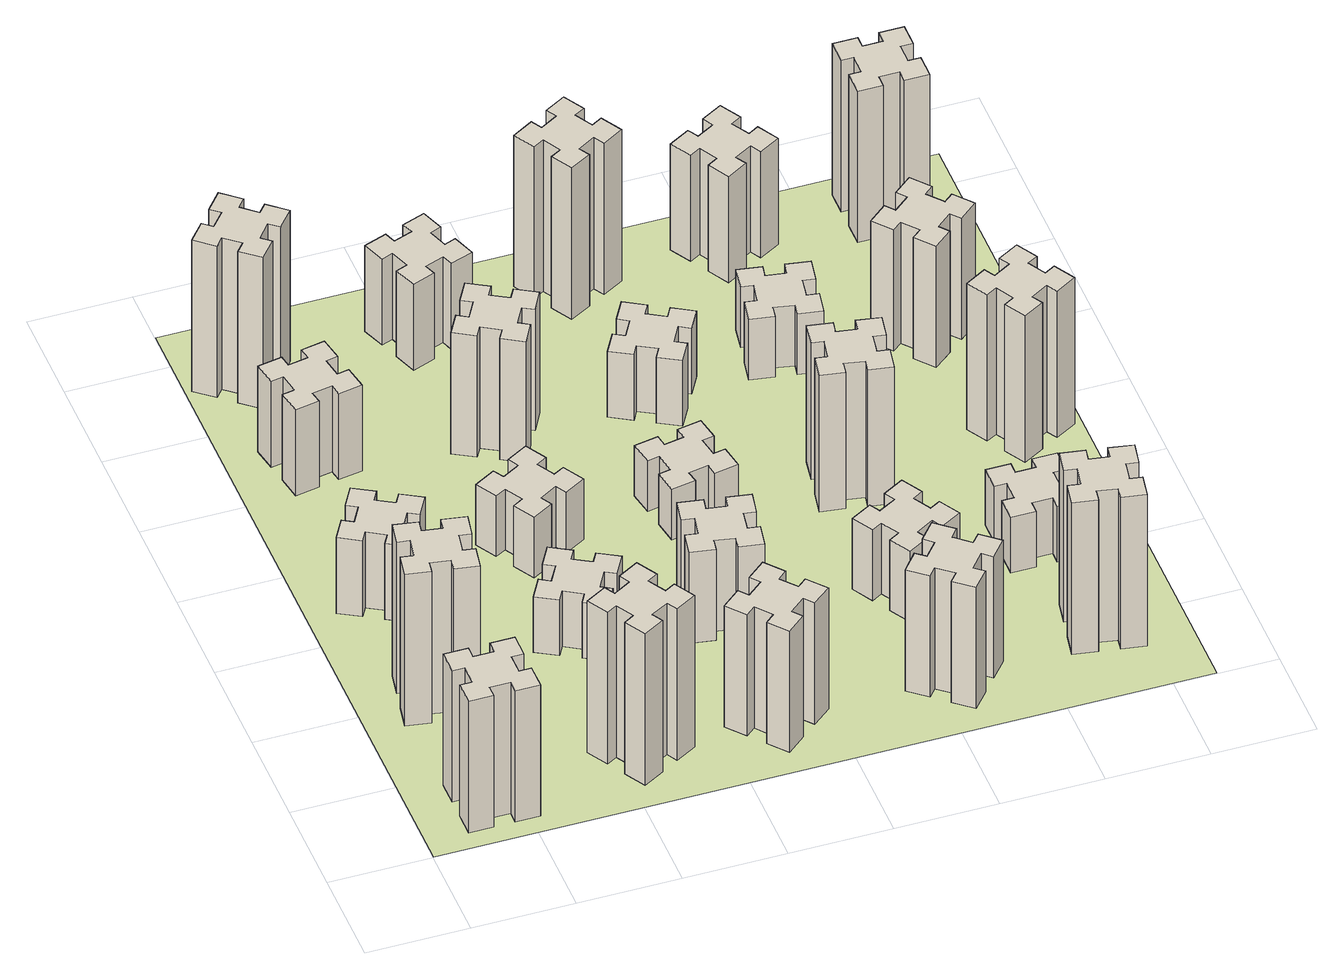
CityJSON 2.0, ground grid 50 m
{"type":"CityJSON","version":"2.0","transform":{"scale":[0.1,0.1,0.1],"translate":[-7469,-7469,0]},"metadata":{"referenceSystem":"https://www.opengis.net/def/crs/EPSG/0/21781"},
"CityObjects":{
"building1":{"type":"Building","attributes":{"class":"1000","function":"1000","usage":"1000","yearOfConstruction":2016,"roofType":"1000","measuredHeight":78,"storeysAboveGround":30,"storeysBelowGround":0},"geometry":[{"type":"Solid","lod":"1","boundaries":[[[[0,1,2,3,4,5,6,7,8,9,10,11,12,13,14,15,16,17,18,19]],[[17,16,20,21]],[[16,15,22,20]],[[15,14,23,22]],[[14,13,24,23]],[[13,12,25,24]],[[12,11,26,25]],[[11,10,27,26]],[[10,9,28,27]],[[9,8,29,28]],[[8,7,30,29]],[[7,6,31,30]],[[6,5,32,31]],[[5,4,33,32]],[[4,3,34,33]],[[3,2,35,34]],[[2,1,36,35]],[[1,0,37,36]],[[0,19,38,37]],[[19,18,39,38]],[[18,17,21,39]],[[24,25,26,27,28,29,30,31,32,33,34,35,36,37,38,39,21,20,22,23]]]]}]},
"building2":{"type":"Building","attributes":{"class":"1000","function":"1000","usage":"1000","yearOfConstruction":2016,"roofType":"1000","measuredHeight":90,"storeysAboveGround":30,"storeysBelowGround":0},"geometry":[{"type":"Solid","lod":"1","boundaries":[[[[40,41,42,43,44,45,46,47,48,49,50,51,52,53,54,55,56,57,58,59]],[[57,56,60,61]],[[56,55,62,60]],[[55,54,63,62]],[[54,53,64,63]],[[53,52,65,64]],[[52,51,66,65]],[[51,50,67,66]],[[50,49,68,67]],[[49,48,69,68]],[[48,47,70,69]],[[47,46,71,70]],[[46,45,72,71]],[[45,44,73,72]],[[44,43,74,73]],[[43,42,75,74]],[[42,41,76,75]],[[41,40,77,76]],[[40,59,78,77]],[[59,58,79,78]],[[58,57,61,79]],[[64,65,66,67,68,69,70,71,72,73,74,75,76,77,78,79,61,60,62,63]]]]}]},
"building3":{"type":"Building","attributes":{"class":"1000","function":"1000","usage":"1000","yearOfConstruction":2016,"roofType":"1000","measuredHeight":45,"storeysAboveGround":30,"storeysBelowGround":0},"geometry":[{"type":"Solid","lod":"1","boundaries":[[[[80,81,82,83,84,85,86,87,88,89,90,91,92,93,94,95,96,97,98,99]],[[97,96,100,101]],[[96,95,102,100]],[[95,94,103,102]],[[94,93,104,103]],[[93,92,105,104]],[[92,91,106,105]],[[91,90,107,106]],[[90,89,108,107]],[[89,88,109,108]],[[88,87,110,109]],[[87,86,111,110]],[[86,85,112,111]],[[85,84,113,112]],[[84,83,114,113]],[[83,82,115,114]],[[82,81,116,115]],[[81,80,117,116]],[[80,99,118,117]],[[99,98,119,118]],[[98,97,101,119]],[[104,105,106,107,108,109,110,111,112,113,114,115,116,117,118,119,101,100,102,103]]]]}]},
"building4":{"type":"Building","attributes":{"class":"1000","function":"1000","usage":"1000","yearOfConstruction":2016,"roofType":"1000","measuredHeight":51,"storeysAboveGround":30,"storeysBelowGround":0},"geometry":[{"type":"Solid","lod":"1","boundaries":[[[[120,121,122,123,124,125,126,127,128,129,130,131,132,133,134,135,136,137,138,139]],[[137,136,140,141]],[[136,135,142,140]],[[135,134,143,142]],[[134,133,144,143]],[[133,132,145,144]],[[132,131,146,145]],[[131,130,147,146]],[[130,129,148,147]],[[129,128,149,148]],[[128,127,150,149]],[[127,126,151,150]],[[126,125,152,151]],[[125,124,153,152]],[[124,123,154,153]],[[123,122,155,154]],[[122,121,156,155]],[[121,120,157,156]],[[120,139,158,157]],[[139,138,159,158]],[[138,137,141,159]],[[144,145,146,147,148,149,150,151,152,153,154,155,156,157,158,159,141,140,142,143]]]]}]},
"building5":{"type":"Building","attributes":{"class":"1000","function":"1000","usage":"1000","yearOfConstruction":2016,"roofType":"1000","measuredHeight":90,"storeysAboveGround":30,"storeysBelowGround":0},"geometry":[{"type":"Solid","lod":"1","boundaries":[[[[160,161,162,163,164,165,166,167,168,169,170,171,172,173,174,175,176,177,178,179]],[[177,176,180,181]],[[176,175,182,180]],[[175,174,183,182]],[[174,173,184,183]],[[173,172,185,184]],[[172,171,186,185]],[[171,170,187,186]],[[170,169,188,187]],[[169,168,189,188]],[[168,167,190,189]],[[167,166,191,190]],[[166,165,192,191]],[[165,164,193,192]],[[164,163,194,193]],[[163,162,195,194]],[[162,161,196,195]],[[161,160,197,196]],[[160,179,198,197]],[[179,178,199,198]],[[178,177,181,199]],[[184,185,186,187,188,189,190,191,192,193,194,195,196,197,198,199,181,180,182,183]]]]}]},
"building6":{"type":"Building","attributes":{"class":"1000","function":"1000","usage":"1000","yearOfConstruction":2016,"roofType":"1000","measuredHeight":90,"storeysAboveGround":30,"storeysBelowGround":0},"geometry":[{"type":"Solid","lod":"1","boundaries":[[[[200,201,202,203,204,205,206,207,208,209,210,211,212,213,214,215,216,217,218,219]],[[217,216,220,221]],[[216,215,222,220]],[[215,214,223,222]],[[214,213,224,223]],[[213,212,225,224]],[[212,211,226,225]],[[211,210,227,226]],[[210,209,228,227]],[[209,208,229,228]],[[208,207,230,229]],[[207,206,231,230]],[[206,205,232,231]],[[205,204,233,232]],[[204,203,234,233]],[[203,202,235,234]],[[202,201,236,235]],[[201,200,237,236]],[[200,219,238,237]],[[219,218,239,238]],[[218,217,221,239]],[[224,225,226,227,228,229,230,231,232,233,234,235,236,237,238,239,221,220,222,223]]]]}]},
"building7":{"type":"Building","attributes":{"class":"1000","function":"1000","usage":"1000","yearOfConstruction":2016,"roofType":"1000","measuredHeight":33,"storeysAboveGround":30,"storeysBelowGround":0},"geometry":[{"type":"Solid","lod":"1","boundaries":[[[[240,241,242,243,244,245,246,247,248,249,250,251,252,253,254,255,256,257,258,259]],[[257,256,260,261]],[[256,255,262,260]],[[255,254,263,262]],[[254,253,264,263]],[[253,252,265,264]],[[252,251,266,265]],[[251,250,267,266]],[[250,249,268,267]],[[249,248,269,268]],[[248,247,270,269]],[[247,246,271,270]],[[246,245,272,271]],[[245,244,273,272]],[[244,243,274,273]],[[243,242,275,274]],[[242,241,276,275]],[[241,240,277,276]],[[240,259,278,277]],[[259,258,279,278]],[[258,257,261,279]],[[264,265,266,267,268,269,270,271,272,273,274,275,276,277,278,279,261,260,262,263]]]]}]},
"building8":{"type":"Building","attributes":{"class":"1000","function":"1000","usage":"1000","yearOfConstruction":2016,"roofType":"1000","measuredHeight":36,"storeysAboveGround":30,"storeysBelowGround":0},"geometry":[{"type":"Solid","lod":"1","boundaries":[[[[280,281,282,283,284,285,286,287,288,289,290,291,292,293,294,295,296,297,298,299]],[[297,296,300,301]],[[296,295,302,300]],[[295,294,303,302]],[[294,293,304,303]],[[293,292,305,304]],[[292,291,306,305]],[[291,290,307,306]],[[290,289,308,307]],[[289,288,309,308]],[[288,287,310,309]],[[287,286,311,310]],[[286,285,312,311]],[[285,284,313,312]],[[284,283,314,313]],[[283,282,315,314]],[[282,281,316,315]],[[281,280,317,316]],[[280,299,318,317]],[[299,298,319,318]],[[298,297,301,319]],[[304,305,306,307,308,309,310,311,312,313,314,315,316,317,318,319,301,300,302,303]]]]}]},
"building9":{"type":"Building","attributes":{"class":"1000","function":"1000","usage":"1000","yearOfConstruction":2016,"roofType":"1000","measuredHeight":72,"storeysAboveGround":30,"storeysBelowGround":0},"geometry":[{"type":"Solid","lod":"1","boundaries":[[[[320,321,322,323,324,325,326,327,328,329,330,331,332,333,334,335,336,337,338,339]],[[337,336,340,341]],[[336,335,342,340]],[[335,334,343,342]],[[334,333,344,343]],[[333,332,345,344]],[[332,331,346,345]],[[331,330,347,346]],[[330,329,348,347]],[[329,328,349,348]],[[328,327,350,349]],[[327,326,351,350]],[[326,325,352,351]],[[325,324,353,352]],[[324,323,354,353]],[[323,322,355,354]],[[322,321,356,355]],[[321,320,357,356]],[[320,339,358,357]],[[339,338,359,358]],[[338,337,341,359]],[[344,345,346,347,348,349,350,351,352,353,354,355,356,357,358,359,341,340,342,343]]]]}]},
"building10":{"type":"Building","attributes":{"class":"1000","function":"1000","usage":"1000","yearOfConstruction":2016,"roofType":"1000","measuredHeight":72,"storeysAboveGround":30,"storeysBelowGround":0},"geometry":[{"type":"Solid","lod":"1","boundaries":[[[[360,361,362,363,364,365,366,367,368,369,370,371,372,373,374,375,376,377,378,379]],[[377,376,380,381]],[[376,375,382,380]],[[375,374,383,382]],[[374,373,384,383]],[[373,372,385,384]],[[372,371,386,385]],[[371,370,387,386]],[[370,369,388,387]],[[369,368,389,388]],[[368,367,390,389]],[[367,366,391,390]],[[366,365,392,391]],[[365,364,393,392]],[[364,363,394,393]],[[363,362,395,394]],[[362,361,396,395]],[[361,360,397,396]],[[360,379,398,397]],[[379,378,399,398]],[[378,377,381,399]],[[384,385,386,387,388,389,390,391,392,393,394,395,396,397,398,399,381,380,382,383]]]]}]},
"building11":{"type":"Building","attributes":{"class":"1000","function":"1000","usage":"1000","yearOfConstruction":2016,"roofType":"1000","measuredHeight":54,"storeysAboveGround":30,"storeysBelowGround":0},"geometry":[{"type":"Solid","lod":"1","boundaries":[[[[400,401,402,403,404,405,406,407,408,409,410,411,412,413,414,415,416,417,418,419]],[[417,416,420,421]],[[416,415,422,420]],[[415,414,423,422]],[[414,413,424,423]],[[413,412,425,424]],[[412,411,426,425]],[[411,410,427,426]],[[410,409,428,427]],[[409,408,429,428]],[[408,407,430,429]],[[407,406,431,430]],[[406,405,432,431]],[[405,404,433,432]],[[404,403,434,433]],[[403,402,435,434]],[[402,401,436,435]],[[401,400,437,436]],[[400,419,438,437]],[[419,418,439,438]],[[418,417,421,439]],[[424,425,426,427,428,429,430,431,432,433,434,435,436,437,438,439,421,420,422,423]]]]}]},
"building12":{"type":"Building","attributes":{"class":"1000","function":"1000","usage":"1000","yearOfConstruction":2016,"roofType":"1000","measuredHeight":51,"storeysAboveGround":30,"storeysBelowGround":0},"geometry":[{"type":"Solid","lod":"1","boundaries":[[[[440,441,442,443,444,445,446,447,448,449,450,451,452,453,454,455,456,457,458,459]],[[457,456,460,461]],[[456,455,462,460]],[[455,454,463,462]],[[454,453,464,463]],[[453,452,465,464]],[[452,451,466,465]],[[451,450,467,466]],[[450,449,468,467]],[[449,448,469,468]],[[448,447,470,469]],[[447,446,471,470]],[[446,445,472,471]],[[445,444,473,472]],[[444,443,474,473]],[[443,442,475,474]],[[442,441,476,475]],[[441,440,477,476]],[[440,459,478,477]],[[459,458,479,478]],[[458,457,461,479]],[[464,465,466,467,468,469,470,471,472,473,474,475,476,477,478,479,461,460,462,463]]]]}]},
"building13":{"type":"Building","attributes":{"class":"1000","function":"1000","usage":"1000","yearOfConstruction":2016,"roofType":"1000","measuredHeight":30,"storeysAboveGround":30,"storeysBelowGround":0},"geometry":[{"type":"Solid","lod":"1","boundaries":[[[[480,481,482,483,484,485,486,487,488,489,490,491,492,493,494,495,496,497,498,499]],[[497,496,500,501]],[[496,495,502,500]],[[495,494,503,502]],[[494,493,504,503]],[[493,492,505,504]],[[492,491,506,505]],[[491,490,507,506]],[[490,489,508,507]],[[489,488,509,508]],[[488,487,510,509]],[[487,486,511,510]],[[486,485,512,511]],[[485,484,513,512]],[[484,483,514,513]],[[483,482,515,514]],[[482,481,516,515]],[[481,480,517,516]],[[480,499,518,517]],[[499,498,519,518]],[[498,497,501,519]],[[504,505,506,507,508,509,510,511,512,513,514,515,516,517,518,519,501,500,502,503]]]]}]},
"building14":{"type":"Building","attributes":{"class":"1000","function":"1000","usage":"1000","yearOfConstruction":2016,"roofType":"1000","measuredHeight":72,"storeysAboveGround":30,"storeysBelowGround":0},"geometry":[{"type":"Solid","lod":"1","boundaries":[[[[520,521,522,523,524,525,526,527,528,529,530,531,532,533,534,535,536,537,538,539]],[[537,536,540,541]],[[536,535,542,540]],[[535,534,543,542]],[[534,533,544,543]],[[533,532,545,544]],[[532,531,546,545]],[[531,530,547,546]],[[530,529,548,547]],[[529,528,549,548]],[[528,527,550,549]],[[527,526,551,550]],[[526,525,552,551]],[[525,524,553,552]],[[524,523,554,553]],[[523,522,555,554]],[[522,521,556,555]],[[521,520,557,556]],[[520,539,558,557]],[[539,538,559,558]],[[538,537,541,559]],[[544,545,546,547,548,549,550,551,552,553,554,555,556,557,558,559,541,540,542,543]]]]}]},
"building15":{"type":"Building","attributes":{"class":"1000","function":"1000","usage":"1000","yearOfConstruction":2016,"roofType":"1000","measuredHeight":39,"storeysAboveGround":30,"storeysBelowGround":0},"geometry":[{"type":"Solid","lod":"1","boundaries":[[[[560,561,562,563,564,565,566,567,568,569,570,571,572,573,574,575,576,577,578,579]],[[577,576,580,581]],[[576,575,582,580]],[[575,574,583,582]],[[574,573,584,583]],[[573,572,585,584]],[[572,571,586,585]],[[571,570,587,586]],[[570,569,588,587]],[[569,568,589,588]],[[568,567,590,589]],[[567,566,591,590]],[[566,565,592,591]],[[565,564,593,592]],[[564,563,594,593]],[[563,562,595,594]],[[562,561,596,595]],[[561,560,597,596]],[[560,579,598,597]],[[579,578,599,598]],[[578,577,581,599]],[[584,585,586,587,588,589,590,591,592,593,594,595,596,597,598,599,581,580,582,583]]]]}]},
"building16":{"type":"Building","attributes":{"class":"1000","function":"1000","usage":"1000","yearOfConstruction":2016,"roofType":"1000","measuredHeight":90,"storeysAboveGround":30,"storeysBelowGround":0},"geometry":[{"type":"Solid","lod":"1","boundaries":[[[[600,601,602,603,604,605,606,607,608,609,610,611,612,613,614,615,616,617,618,619]],[[617,616,620,621]],[[616,615,622,620]],[[615,614,623,622]],[[614,613,624,623]],[[613,612,625,624]],[[612,611,626,625]],[[611,610,627,626]],[[610,609,628,627]],[[609,608,629,628]],[[608,607,630,629]],[[607,606,631,630]],[[606,605,632,631]],[[605,604,633,632]],[[604,603,634,633]],[[603,602,635,634]],[[602,601,636,635]],[[601,600,637,636]],[[600,619,638,637]],[[619,618,639,638]],[[618,617,621,639]],[[624,625,626,627,628,629,630,631,632,633,634,635,636,637,638,639,621,620,622,623]]]]}]},
"building17":{"type":"Building","attributes":{"class":"1000","function":"1000","usage":"1000","yearOfConstruction":2016,"roofType":"1000","measuredHeight":42,"storeysAboveGround":30,"storeysBelowGround":0},"geometry":[{"type":"Solid","lod":"1","boundaries":[[[[640,641,642,643,644,645,646,647,648,649,650,651,652,653,654,655,656,657,658,659]],[[657,656,660,661]],[[656,655,662,660]],[[655,654,663,662]],[[654,653,664,663]],[[653,652,665,664]],[[652,651,666,665]],[[651,650,667,666]],[[650,649,668,667]],[[649,648,669,668]],[[648,647,670,669]],[[647,646,671,670]],[[646,645,672,671]],[[645,644,673,672]],[[644,643,674,673]],[[643,642,675,674]],[[642,641,676,675]],[[641,640,677,676]],[[640,659,678,677]],[[659,658,679,678]],[[658,657,661,679]],[[664,665,666,667,668,669,670,671,672,673,674,675,676,677,678,679,661,660,662,663]]]]}]},
"building18":{"type":"Building","attributes":{"class":"1000","function":"1000","usage":"1000","yearOfConstruction":2016,"roofType":"1000","measuredHeight":81,"storeysAboveGround":30,"storeysBelowGround":0},"geometry":[{"type":"Solid","lod":"1","boundaries":[[[[680,681,682,683,684,685,686,687,688,689,690,691,692,693,694,695,696,697,698,699]],[[697,696,700,701]],[[696,695,702,700]],[[695,694,703,702]],[[694,693,704,703]],[[693,692,705,704]],[[692,691,706,705]],[[691,690,707,706]],[[690,689,708,707]],[[689,688,709,708]],[[688,687,710,709]],[[687,686,711,710]],[[686,685,712,711]],[[685,684,713,712]],[[684,683,714,713]],[[683,682,715,714]],[[682,681,716,715]],[[681,680,717,716]],[[680,699,718,717]],[[699,698,719,718]],[[698,697,701,719]],[[704,705,706,707,708,709,710,711,712,713,714,715,716,717,718,719,701,700,702,703]]]]}]},
"building19":{"type":"Building","attributes":{"class":"1000","function":"1000","usage":"1000","yearOfConstruction":2016,"roofType":"1000","measuredHeight":36,"storeysAboveGround":30,"storeysBelowGround":0},"geometry":[{"type":"Solid","lod":"1","boundaries":[[[[720,721,722,723,724,725,726,727,728,729,730,731,732,733,734,735,736,737,738,739]],[[737,736,740,741]],[[736,735,742,740]],[[735,734,743,742]],[[734,733,744,743]],[[733,732,745,744]],[[732,731,746,745]],[[731,730,747,746]],[[730,729,748,747]],[[729,728,749,748]],[[728,727,750,749]],[[727,726,751,750]],[[726,725,752,751]],[[725,724,753,752]],[[724,723,754,753]],[[723,722,755,754]],[[722,721,756,755]],[[721,720,757,756]],[[720,739,758,757]],[[739,738,759,758]],[[738,737,741,759]],[[744,745,746,747,748,749,750,751,752,753,754,755,756,757,758,759,741,740,742,743]]]]}]},
"building20":{"type":"Building","attributes":{"class":"1000","function":"1000","usage":"1000","yearOfConstruction":2016,"roofType":"1000","measuredHeight":90,"storeysAboveGround":30,"storeysBelowGround":0},"geometry":[{"type":"Solid","lod":"1","boundaries":[[[[760,761,762,763,764,765,766,767,768,769,770,771,772,773,774,775,776,777,778,779]],[[777,776,780,781]],[[776,775,782,780]],[[775,774,783,782]],[[774,773,784,783]],[[773,772,785,784]],[[772,771,786,785]],[[771,770,787,786]],[[770,769,788,787]],[[769,768,789,788]],[[768,767,790,789]],[[767,766,791,790]],[[766,765,792,791]],[[765,764,793,792]],[[764,763,794,793]],[[763,762,795,794]],[[762,761,796,795]],[[761,760,797,796]],[[760,779,798,797]],[[779,778,799,798]],[[778,777,781,799]],[[784,785,786,787,788,789,790,791,792,793,794,795,796,797,798,799,781,780,782,783]]]]}]},
"building21":{"type":"Building","attributes":{"class":"1000","function":"1000","usage":"1000","yearOfConstruction":2016,"roofType":"1000","measuredHeight":33,"storeysAboveGround":30,"storeysBelowGround":0},"geometry":[{"type":"Solid","lod":"1","boundaries":[[[[800,801,802,803,804,805,806,807,808,809,810,811,812,813,814,815,816,817,818,819]],[[817,816,820,821]],[[816,815,822,820]],[[815,814,823,822]],[[814,813,824,823]],[[813,812,825,824]],[[812,811,826,825]],[[811,810,827,826]],[[810,809,828,827]],[[809,808,829,828]],[[808,807,830,829]],[[807,806,831,830]],[[806,805,832,831]],[[805,804,833,832]],[[804,803,834,833]],[[803,802,835,834]],[[802,801,836,835]],[[801,800,837,836]],[[800,819,838,837]],[[819,818,839,838]],[[818,817,821,839]],[[824,825,826,827,828,829,830,831,832,833,834,835,836,837,838,839,821,820,822,823]]]]}]},
"building22":{"type":"Building","attributes":{"class":"1000","function":"1000","usage":"1000","yearOfConstruction":2016,"roofType":"1000","measuredHeight":63,"storeysAboveGround":30,"storeysBelowGround":0},"geometry":[{"type":"Solid","lod":"1","boundaries":[[[[840,841,842,843,844,845,846,847,848,849,850,851,852,853,854,855,856,857,858,859]],[[857,856,860,861]],[[856,855,862,860]],[[855,854,863,862]],[[854,853,864,863]],[[853,852,865,864]],[[852,851,866,865]],[[851,850,867,866]],[[850,849,868,867]],[[849,848,869,868]],[[848,847,870,869]],[[847,846,871,870]],[[846,845,872,871]],[[845,844,873,872]],[[844,843,874,873]],[[843,842,875,874]],[[842,841,876,875]],[[841,840,877,876]],[[840,859,878,877]],[[859,858,879,878]],[[858,857,861,879]],[[864,865,866,867,868,869,870,871,872,873,874,875,876,877,878,879,861,860,862,863]]]]}]},
"building23":{"type":"Building","attributes":{"class":"1000","function":"1000","usage":"1000","yearOfConstruction":2016,"roofType":"1000","measuredHeight":87,"storeysAboveGround":30,"storeysBelowGround":0},"geometry":[{"type":"Solid","lod":"1","boundaries":[[[[880,881,882,883,884,885,886,887,888,889,890,891,892,893,894,895,896,897,898,899]],[[897,896,900,901]],[[896,895,902,900]],[[895,894,903,902]],[[894,893,904,903]],[[893,892,905,904]],[[892,891,906,905]],[[891,890,907,906]],[[890,889,908,907]],[[889,888,909,908]],[[888,887,910,909]],[[887,886,911,910]],[[886,885,912,911]],[[885,884,913,912]],[[884,883,914,913]],[[883,882,915,914]],[[882,881,916,915]],[[881,880,917,916]],[[880,899,918,917]],[[899,898,919,918]],[[898,897,901,919]],[[904,905,906,907,908,909,910,911,912,913,914,915,916,917,918,919,901,900,902,903]]]]}]},
"building24":{"type":"Building","attributes":{"class":"1000","function":"1000","usage":"1000","yearOfConstruction":2016,"roofType":"1000","measuredHeight":72,"storeysAboveGround":30,"storeysBelowGround":0},"geometry":[{"type":"Solid","lod":"1","boundaries":[[[[920,921,922,923,924,925,926,927,928,929,930,931,932,933,934,935,936,937,938,939]],[[937,936,940,941]],[[936,935,942,940]],[[935,934,943,942]],[[934,933,944,943]],[[933,932,945,944]],[[932,931,946,945]],[[931,930,947,946]],[[930,929,948,947]],[[929,928,949,948]],[[928,927,950,949]],[[927,926,951,950]],[[926,925,952,951]],[[925,924,953,952]],[[924,923,954,953]],[[923,922,955,954]],[[922,921,956,955]],[[921,920,957,956]],[[920,939,958,957]],[[939,938,959,958]],[[938,937,941,959]],[[944,945,946,947,948,949,950,951,952,953,954,955,956,957,958,959,941,940,942,943]]]]}]},
"building25":{"type":"Building","attributes":{"class":"1000","function":"1000","usage":"1000","yearOfConstruction":2016,"roofType":"1000","measuredHeight":90,"storeysAboveGround":30,"storeysBelowGround":0},"geometry":[{"type":"Solid","lod":"1","boundaries":[[[[960,961,962,963,964,965,966,967,968,969,970,971,972,973,974,975,976,977,978,979]],[[977,976,980,981]],[[976,975,982,980]],[[975,974,983,982]],[[974,973,984,983]],[[973,972,985,984]],[[972,971,986,985]],[[971,970,987,986]],[[970,969,988,987]],[[969,968,989,988]],[[968,967,990,989]],[[967,966,991,990]],[[966,965,992,991]],[[965,964,993,992]],[[964,963,994,993]],[[963,962,995,994]],[[962,961,996,995]],[[961,960,997,996]],[[960,979,998,997]],[[979,978,999,998]],[[978,977,981,999]],[[984,985,986,987,988,989,990,991,992,993,994,995,996,997,998,999,981,980,982,983]]]]}]},
"landuse1":{"type":"LandUse","attributes":{"name":"plot1","function":"1010"},"geometry":[{"type":"MultiSurface","lod":"1","boundaries":[[[1000,1001,1002,1003]]]}]}
},
"vertices":[
[265,325,0],[265,225,0],[205,225,0],[205,105,0],[325,105,0],[325,165,0],[425,165,0],[425,105,0],[545,105,0],[545,225,0],[485,225,0],[485,325,0],[545,325,0],[545,445,0],[425,445,0],[425,385,0],[325,385,0],[325,445,0],[205,445,0],[205,325,0],[325,385,780],[325,445,780],[425,385,780],[425,445,780],[545,445,780],[545,325,780],[485,325,780],[485,225,780],[545,225,780],[545,105,780],[425,105,780],[425,165,780],[325,165,780],[325,105,780],[205,105,780],[205,225,780],[265,225,780],[265,325,780],[205,325,780],[205,445,780],
[307,916,0],[405,898,0],[395,839,0],[513,818,0],[534,937,0],[475,947,0],[492,1045,0],[551,1035,0],[572,1153,0],[454,1174,0],[444,1115,0],[345,1132,0],[356,1191,0],[237,1212,0],[217,1094,0],[276,1084,0],[258,985,0],[199,996,0],[178,877,0],[297,857,0],[258,985,900],[199,996,900],[276,1084,900],[217,1094,900],[237,1212,900],[356,1191,900],[345,1132,900],[444,1115,900],[454,1174,900],[572,1153,900],[551,1035,900],[492,1045,900],[475,947,900],[534,937,900],[513,818,900],[395,839,900],[405,898,900],[307,916,900],[297,857,900],[178,877,900],
[474,1826,0],[387,1876,0],[417,1928,0],[313,1988,0],[253,1884,0],[305,1854,0],[255,1767,0],[203,1797,0],[143,1693,0],[247,1633,0],[277,1685,0],[364,1635,0],[334,1583,0],[438,1523,0],[498,1627,0],[446,1657,0],[496,1744,0],[548,1714,0],[608,1818,0],[504,1878,0],[496,1744,450],[548,1714,450],[446,1657,450],[498,1627,450],[438,1523,450],[334,1583,450],[364,1635,450],[277,1685,450],[247,1633,450],[143,1693,450],[203,1797,450],[255,1767,450],[305,1854,450],[253,1884,450],[313,1988,450],[417,1928,450],[387,1876,450],[474,1826,450],[504,1878,450],[608,1818,450],
[405,2812,0],[307,2795,0],[297,2854,0],[178,2833,0],[199,2715,0],[258,2725,0],[276,2627,0],[217,2617,0],[237,2498,0],[356,2519,0],[345,2578,0],[444,2596,0],[454,2537,0],[572,2557,0],[551,2676,0],[492,2665,0],[475,2764,0],[534,2774,0],[513,2892,0],[395,2871,0],[475,2764,510],[534,2774,510],[492,2665,510],[551,2676,510],[572,2557,510],[454,2537,510],[444,2596,510],[345,2578,510],[356,2519,510],[237,2498,510],[217,2617,510],[276,2627,510],[258,2725,510],[199,2715,510],[178,2833,510],[297,2854,510],[307,2795,510],[405,2812,510],[395,2871,510],[513,2892,510],
[1127,255,0],[1214,305,0],[1244,253,0],[1348,313,0],[1288,417,0],[1236,387,0],[1186,474,0],[1238,504,0],[1178,608,0],[1074,548,0],[1104,496,0],[1017,446,0],[987,498,0],[883,438,0],[943,334,0],[995,364,0],[1045,277,0],[993,247,0],[1053,143,0],[1157,203,0],[1045,277,900],[993,247,900],[995,364,900],[943,334,900],[883,438,900],[987,498,900],[1017,446,900],[1104,496,900],[1074,548,900],[1178,608,900],[1238,504,900],[1186,474,900],[1236,387,900],[1288,417,900],[1348,313,900],[1244,253,900],[1214,305,900],[1127,255,900],[1157,203,900],[1053,143,900],
[384,3387,0],[308,3452,0],[346,3498,0],[254,3575,0],[177,3483,0],[223,3444,0],[159,3368,0],[113,3406,0],[36,3314,0],[128,3237,0],[166,3283,0],[243,3219,0],[204,3173,0],[296,3096,0],[373,3188,0],[327,3226,0],[392,3303,0],[438,3264,0],[515,3356,0],[423,3433,0],[392,3303,900],[438,3264,900],[327,3226,900],[373,3188,900],[296,3096,900],[204,3173,900],[243,3219,900],[166,3283,900],[128,3237,900],[36,3314,900],[113,3406,900],[159,3368,900],[223,3444,900],[177,3483,900],[254,3575,900],[346,3498,900],[308,3452,900],[384,3387,900],[423,3433,900],[515,3356,900],
[1186,1117,0],[1236,1204,0],[1288,1174,0],[1348,1278,0],[1244,1338,0],[1214,1286,0],[1127,1336,0],[1157,1388,0],[1053,1448,0],[993,1344,0],[1045,1314,0],[995,1227,0],[943,1257,0],[883,1153,0],[987,1093,0],[1017,1145,0],[1104,1095,0],[1074,1043,0],[1178,983,0],[1238,1087,0],[1104,1095,330],[1074,1043,330],[1017,1145,330],[987,1093,330],[883,1153,330],[943,1257,330],[995,1227,330],[1045,1314,330],[993,1344,330],[1053,1448,330],[1157,1388,330],[1127,1336,330],[1214,1286,330],[1244,1338,330],[1348,1278,330],[1288,1174,330],[1236,1204,330],[1186,1117,330],[1238,1087,330],[1178,983,330],
[1236,1867,0],[1186,1954,0],[1238,1984,0],[1178,2088,0],[1074,2028,0],[1104,1976,0],[1017,1926,0],[987,1978,0],[883,1918,0],[943,1814,0],[995,1844,0],[1045,1757,0],[993,1727,0],[1053,1623,0],[1157,1683,0],[1127,1735,0],[1214,1785,0],[1244,1733,0],[1348,1793,0],[1288,1897,0],[1214,1785,360],[1244,1733,360],[1127,1735,360],[1157,1683,360],[1053,1623,360],[993,1727,360],[1045,1757,360],[995,1844,360],[943,1814,360],[883,1918,360],[987,1978,360],[1017,1926,360],[1104,1976,360],[1074,2028,360],[1178,2088,360],[1238,1984,360],[1186,1954,360],[1236,1867,360],[1288,1897,360],[1348,1793,360],
[1639,343,0],[1703,266,0],[1657,228,0],[1734,136,0],[1826,213,0],[1788,259,0],[1864,323,0],[1903,277,0],[1995,354,0],[1918,446,0],[1872,408,0],[1807,484,0],[1853,523,0],[1776,615,0],[1684,538,0],[1723,492,0],[1646,427,0],[1608,473,0],[1516,396,0],[1593,304,0],[1646,427,720],[1608,473,720],[1723,492,720],[1684,538,720],[1776,615,720],[1853,523,720],[1807,484,720],[1872,408,720],[1918,446,720],[1995,354,720],[1903,277,720],[1864,323,720],[1788,259,720],[1826,213,720],[1734,136,720],[1657,228,720],[1703,266,720],[1639,343,720],[1593,304,720],[1516,396,720],
[1314,2666,0],[1227,2716,0],[1257,2768,0],[1153,2828,0],[1093,2724,0],[1145,2694,0],[1095,2607,0],[1043,2637,0],[983,2533,0],[1087,2473,0],[1117,2525,0],[1204,2475,0],[1174,2423,0],[1278,2363,0],[1338,2467,0],[1286,2497,0],[1336,2584,0],[1388,2554,0],[1448,2658,0],[1344,2718,0],[1336,2584,720],[1388,2554,720],[1286,2497,720],[1338,2467,720],[1278,2363,720],[1174,2423,720],[1204,2475,720],[1117,2525,720],[1087,2473,720],[983,2533,720],[1043,2637,720],[1095,2607,720],[1145,2694,720],[1093,2724,720],[1153,2828,720],[1257,2768,720],[1227,2716,720],[1314,2666,720],[1344,2718,720],[1448,2658,720],
[1855,1047,0],[1872,1145,0],[1931,1135,0],[1952,1253,0],[1834,1274,0],[1824,1215,0],[1725,1232,0],[1736,1291,0],[1617,1312,0],[1597,1194,0],[1656,1184,0],[1638,1085,0],[1579,1096,0],[1558,977,0],[1677,957,0],[1687,1016,0],[1785,998,0],[1775,939,0],[1893,918,0],[1914,1037,0],[1785,998,540],[1775,939,540],[1687,1016,540],[1677,957,540],[1558,977,540],[1579,1096,540],[1638,1085,540],[1656,1184,540],[1597,1194,540],[1617,1312,540],[1736,1291,540],[1725,1232,540],[1824,1215,540],[1834,1274,540],[1952,1253,540],[1931,1135,540],[1872,1145,540],[1855,1047,540],[1914,1037,540],[1893,918,540],
[1125,3456,0],[1031,3422,0],[1010,3478,0],[897,3437,0],[939,3324,0],[995,3345,0],[1029,3251,0],[973,3230,0],[1014,3117,0],[1127,3159,0],[1106,3215,0],[1200,3249,0],[1220,3193,0],[1333,3234,0],[1292,3347,0],[1236,3326,0],[1202,3420,0],[1258,3440,0],[1217,3553,0],[1104,3512,0],[1202,3420,510],[1258,3440,510],[1236,3326,510],[1292,3347,510],[1333,3234,510],[1220,3193,510],[1200,3249,510],[1106,3215,510],[1127,3159,510],[1014,3117,510],[973,3230,510],[1029,3251,510],[995,3345,510],[939,3324,510],[897,3437,510],[1010,3478,510],[1031,3422,510],[1125,3456,510],[1104,3512,510],[1217,3553,510],
[1972,1825,0],[1955,1924,0],[2014,1934,0],[1993,2052,0],[1875,2031,0],[1885,1972,0],[1787,1955,0],[1777,2014,0],[1658,1993,0],[1679,1875,0],[1738,1885,0],[1756,1787,0],[1697,1777,0],[1717,1658,0],[1836,1679,0],[1825,1738,0],[1924,1756,0],[1934,1697,0],[2052,1717,0],[2031,1836,0],[1924,1756,300],[1934,1697,300],[1825,1738,300],[1836,1679,300],[1717,1658,300],[1697,1777,300],[1756,1787,300],[1738,1885,300],[1679,1875,300],[1658,1993,300],[1777,2014,300],[1787,1955,300],[1885,1972,300],[1875,2031,300],[1993,2052,300],[2014,1934,300],[1955,1924,300],[1972,1825,300],[2031,1836,300],[2052,1717,300],
[2486,323,0],[2563,259,0],[2524,213,0],[2616,136,0],[2693,228,0],[2647,266,0],[2712,343,0],[2758,304,0],[2835,396,0],[2743,473,0],[2704,427,0],[2628,492,0],[2666,538,0],[2574,615,0],[2497,523,0],[2543,484,0],[2479,408,0],[2433,446,0],[2356,354,0],[2448,277,0],[2479,408,720],[2433,446,720],[2543,484,720],[2497,523,720],[2574,615,720],[2666,538,720],[2628,492,720],[2704,427,720],[2743,473,720],[2835,396,720],[2758,304,720],[2712,343,720],[2647,266,720],[2693,228,720],[2616,136,720],[2524,213,720],[2563,259,720],[2486,323,720],[2448,277,720],[2356,354,720],
[2026,2497,0],[2076,2584,0],[2128,2554,0],[2188,2658,0],[2084,2718,0],[2054,2666,0],[1967,2716,0],[1997,2768,0],[1893,2828,0],[1833,2724,0],[1885,2694,0],[1835,2607,0],[1783,2637,0],[1723,2533,0],[1827,2473,0],[1857,2525,0],[1944,2475,0],[1914,2423,0],[2018,2363,0],[2078,2467,0],[1944,2475,390],[1914,2423,390],[1857,2525,390],[1827,2473,390],[1723,2533,390],[1783,2637,390],[1835,2607,390],[1885,2694,390],[1833,2724,390],[1893,2828,390],[1997,2768,390],[1967,2716,390],[2054,2666,390],[2084,2718,390],[2188,2658,390],[2128,2554,390],[2076,2584,390],[2026,2497,390],[2078,2467,390],[2018,2363,390],
[1844,3556,0],[1757,3506,0],[1727,3558,0],[1623,3498,0],[1683,3394,0],[1735,3424,0],[1785,3337,0],[1733,3307,0],[1793,3203,0],[1897,3263,0],[1867,3315,0],[1954,3365,0],[1984,3313,0],[2088,3373,0],[2028,3477,0],[1976,3447,0],[1926,3534,0],[1978,3564,0],[1918,3668,0],[1814,3608,0],[1926,3534,900],[1978,3564,900],[1976,3447,900],[2028,3477,900],[2088,3373,900],[1984,3313,900],[1954,3365,900],[1867,3315,900],[1897,3263,900],[1793,3203,900],[1733,3307,900],[1785,3337,900],[1735,3424,900],[1683,3394,900],[1623,3498,900],[1727,3558,900],[1757,3506,900],[1844,3556,900],[1814,3608,900],[1918,3668,900],
[2584,1136,0],[2497,1086,0],[2467,1138,0],[2363,1078,0],[2423,974,0],[2475,1004,0],[2525,917,0],[2473,887,0],[2533,783,0],[2637,843,0],[2607,895,0],[2694,945,0],[2724,893,0],[2828,953,0],[2768,1057,0],[2716,1027,0],[2666,1114,0],[2718,1144,0],[2658,1248,0],[2554,1188,0],[2666,1114,420],[2718,1144,420],[2716,1027,420],[2768,1057,420],[2828,953,420],[2724,893,420],[2694,945,420],[2607,895,420],[2637,843,420],[2533,783,420],[2473,887,420],[2525,917,420],[2475,1004,420],[2423,974,420],[2363,1078,420],[2467,1138,420],[2497,1086,420],[2584,1136,420],[2554,1188,420],[2658,1248,420],
[2527,1656,0],[2625,1638,0],[2615,1579,0],[2733,1558,0],[2754,1677,0],[2695,1687,0],[2712,1785,0],[2771,1775,0],[2792,1893,0],[2674,1914,0],[2664,1855,0],[2565,1872,0],[2576,1931,0],[2457,1952,0],[2437,1834,0],[2496,1824,0],[2478,1725,0],[2419,1736,0],[2398,1617,0],[2517,1597,0],[2478,1725,810],[2419,1736,810],[2496,1824,810],[2437,1834,810],[2457,1952,810],[2576,1931,810],[2565,1872,810],[2664,1855,810],[2674,1914,810],[2792,1893,810],[2771,1775,810],[2712,1785,810],[2695,1687,810],[2754,1677,810],[2733,1558,810],[2615,1579,810],[2625,1638,810],[2527,1656,810],[2517,1597,810],[2398,1617,810],
[2664,2795,0],[2565,2812,0],[2576,2871,0],[2457,2892,0],[2437,2774,0],[2496,2764,0],[2478,2665,0],[2419,2676,0],[2398,2557,0],[2517,2537,0],[2527,2596,0],[2625,2578,0],[2615,2519,0],[2733,2498,0],[2754,2617,0],[2695,2627,0],[2712,2725,0],[2771,2715,0],[2792,2833,0],[2674,2854,0],[2712,2725,360],[2771,2715,360],[2695,2627,360],[2754,2617,360],[2733,2498,360],[2615,2519,360],[2625,2578,360],[2527,2596,360],[2517,2537,360],[2398,2557,360],[2419,2676,360],[2478,2665,360],[2496,2764,360],[2437,2774,360],[2457,2892,360],[2576,2871,360],[2565,2812,360],[2664,2795,360],[2674,2854,360],[2792,2833,360],
[3404,575,0],[3305,592,0],[3316,651,0],[3197,672,0],[3177,554,0],[3236,544,0],[3218,445,0],[3159,456,0],[3138,337,0],[3257,317,0],[3267,376,0],[3365,358,0],[3355,299,0],[3473,278,0],[3494,397,0],[3435,407,0],[3452,505,0],[3511,495,0],[3532,613,0],[3414,634,0],[3452,505,900],[3511,495,900],[3435,407,900],[3494,397,900],[3473,278,900],[3355,299,900],[3365,358,900],[3267,376,900],[3257,317,900],[3138,337,900],[3159,456,900],[3218,445,900],[3236,544,900],[3177,554,900],[3197,672,900],[3316,651,900],[3305,592,900],[3404,575,900],[3414,634,900],[3532,613,900],
[3185,1005,0],[3285,1005,0],[3285,945,0],[3405,945,0],[3405,1065,0],[3345,1065,0],[3345,1165,0],[3405,1165,0],[3405,1285,0],[3285,1285,0],[3285,1225,0],[3185,1225,0],[3185,1285,0],[3065,1285,0],[3065,1165,0],[3125,1165,0],[3125,1065,0],[3065,1065,0],[3065,945,0],[3185,945,0],[3125,1065,330],[3065,1065,330],[3125,1165,330],[3065,1165,330],[3065,1285,330],[3185,1285,330],[3185,1225,330],[3285,1225,330],[3285,1285,330],[3405,1285,330],[3405,1165,330],[3345,1165,330],[3345,1065,330],[3405,1065,330],[3405,945,330],[3285,945,330],[3285,1005,330],[3185,1005,330],[3185,945,330],[3065,945,330],
[2716,3447,0],[2666,3534,0],[2718,3564,0],[2658,3668,0],[2554,3608,0],[2584,3556,0],[2497,3506,0],[2467,3558,0],[2363,3498,0],[2423,3394,0],[2475,3424,0],[2525,3337,0],[2473,3307,0],[2533,3203,0],[2637,3263,0],[2607,3315,0],[2694,3365,0],[2724,3313,0],[2828,3373,0],[2768,3477,0],[2694,3365,630],[2724,3313,630],[2607,3315,630],[2637,3263,630],[2533,3203,630],[2473,3307,630],[2525,3337,630],[2475,3424,630],[2423,3394,630],[2363,3498,630],[2467,3558,630],[2497,3506,630],[2584,3556,630],[2554,3608,630],[2658,3668,630],[2718,3564,630],[2666,3534,630],[2716,3447,630],[2768,3477,630],[2828,3373,630],
[3556,1867,0],[3506,1954,0],[3558,1984,0],[3498,2088,0],[3394,2028,0],[3424,1976,0],[3337,1926,0],[3307,1978,0],[3203,1918,0],[3263,1814,0],[3315,1844,0],[3365,1757,0],[3313,1727,0],[3373,1623,0],[3477,1683,0],[3447,1735,0],[3534,1785,0],[3564,1733,0],[3668,1793,0],[3608,1897,0],[3534,1785,870],[3564,1733,870],[3447,1735,870],[3477,1683,870],[3373,1623,870],[3313,1727,870],[3365,1757,870],[3315,1844,870],[3263,1814,870],[3203,1918,870],[3307,1978,870],[3337,1926,870],[3424,1976,870],[3394,2028,870],[3498,2088,870],[3558,1984,870],[3506,1954,870],[3556,1867,870],[3608,1897,870],[3668,1793,870],
[3119,2563,0],[3183,2486,0],[3137,2448,0],[3214,2356,0],[3306,2433,0],[3268,2479,0],[3344,2543,0],[3383,2497,0],[3475,2574,0],[3398,2666,0],[3352,2628,0],[3287,2704,0],[3333,2743,0],[3256,2835,0],[3164,2758,0],[3203,2712,0],[3126,2647,0],[3088,2693,0],[2996,2616,0],[3073,2524,0],[3126,2647,720],[3088,2693,720],[3203,2712,720],[3164,2758,720],[3256,2835,720],[3333,2743,720],[3287,2704,720],[3352,2628,720],[3398,2666,720],[3475,2574,720],[3383,2497,720],[3344,2543,720],[3268,2479,720],[3306,2433,720],[3214,2356,720],[3137,2448,720],[3183,2486,720],[3119,2563,720],[3073,2524,720],[2996,2616,720],
[3285,3325,0],[3385,3325,0],[3385,3265,0],[3505,3265,0],[3505,3385,0],[3445,3385,0],[3445,3485,0],[3505,3485,0],[3505,3605,0],[3385,3605,0],[3385,3545,0],[3285,3545,0],[3285,3605,0],[3165,3605,0],[3165,3485,0],[3225,3485,0],[3225,3385,0],[3165,3385,0],[3165,3265,0],[3285,3265,0],[3225,3385,900],[3165,3385,900],[3225,3485,900],[3165,3485,900],[3165,3605,900],[3285,3605,900],[3285,3545,900],[3385,3545,900],[3385,3605,900],[3505,3605,900],[3505,3485,900],[3445,3485,900],[3445,3385,900],[3505,3385,900],[3505,3265,900],[3385,3265,900],[3385,3325,900],[3285,3325,900],[3285,3265,900],[3165,3265,900],
[5,3705,0],[3705,3705,0],[3705,5,0],[5,5,0]
]}
